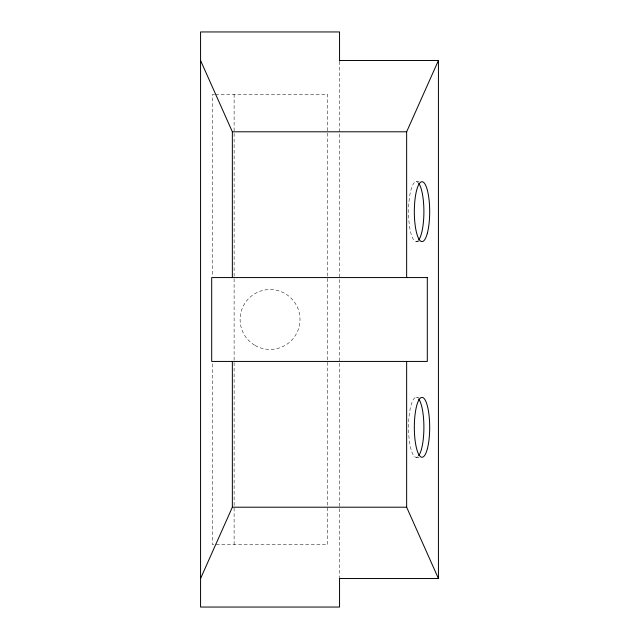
<?xml version="1.0" encoding="UTF-8"?>
<svg xmlns="http://www.w3.org/2000/svg" width="639" height="639" viewBox="0 0 639 639"><rect width="100%" height="100%" fill="white"/><g stroke="black" fill="none" stroke-linecap="round" stroke-linejoin="round"><path stroke-width="0.48" stroke-dasharray="3.19 2.4" d="M214.528 94.252L212.547 94.252L212.547 276.647M215.487 94.252L327.567 94.252L327.567 544.747L212.547 544.747L212.547 362.353M416.221 181.716L419.112 181.716M416.221 241.622L419.112 241.622M416.221 397.378L419.112 397.378M416.221 457.284L419.112 457.284M339.549 61.472L339.549 577.528M234.114 94.252L234.114 544.747M417.555 456.829A29.953 7.684 -90 0 1 408.537 427.331A29.953 7.684 -90 0 1 417.555 397.833M418.202 240.599A29.953 7.684 -90 0 1 408.537 211.669A29.953 7.684 -90 0 1 418.202 182.738M255.081 345.443A29.953 29.953 0 0 0 300.01 319.5A29.953 29.953 0 0 0 255.081 293.557A29.953 29.953 0 0 0 255.081 345.443"/><path stroke-width="0.96" d="M200.566 578.527L232.356 507.206L232.356 361.434M406.644 277.566L406.644 131.794L438.434 60.473L339.549 60.473M200.566 60.473L232.356 131.794L406.644 131.794M232.356 507.206L406.644 507.206L438.434 578.527L339.549 578.527M438.434 60.473L438.434 578.527M406.644 361.434L406.644 507.206M339.549 60.905L339.549 31.95L200.566 31.95L200.566 607.05L339.549 607.05L339.549 578.095M232.356 131.794L232.356 277.566M418.681 398.968A29.953 7.684 -90 0 1 423.897 427.331A29.953 7.684 -90 0 1 418.681 455.695M418.681 183.305A29.953 7.684 -90 0 1 423.897 211.669A29.953 7.684 -90 0 1 418.681 240.032M427.307 277.566L211.693 277.566L211.693 361.434L427.307 361.434L427.307 277.566M427.435 232.852A29.953 7.684 -90 0 0 423.992 182.738A29.953 7.684 -90 0 0 414.591 219.425A29.953 7.684 -90 0 0 427.435 232.852M427.435 448.514A29.953 7.684 -90 0 0 423.992 398.401A29.953 7.684 -90 0 0 414.591 435.087A29.953 7.684 -90 0 0 427.435 448.514"/></g></svg>
